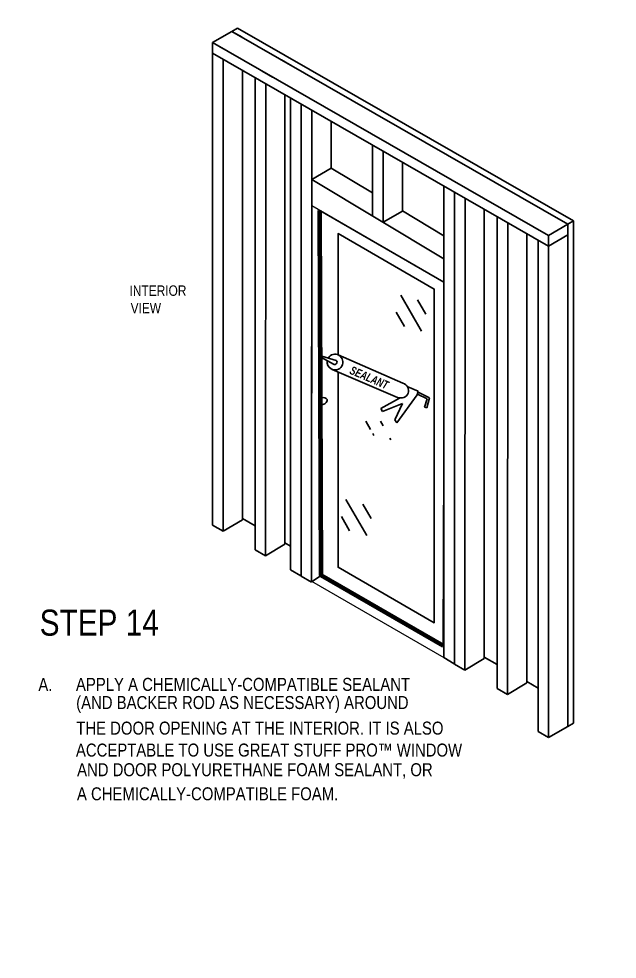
# Model space of a CAD drawing. Header units: inches. Extents: x -26 to 76, y -15 to 22.
# Drawn here: x 39.71 to 46.9, y 2 to 13.3 of the extents above; entities that cross this region are included whole.
import ezdxf

# ---------------------------------------------------------------- set-up
doc = ezdxf.new("R2010")
doc.units = ezdxf.units.IN
doc.header["$MEASUREMENT"] = 0
for name, color, linetype, lineweight in [('.ATI-DETAIL', 7, 'Continuous', 0), ('.ATI-TEXT_2', 7, 'Continuous', 0), ('G-ANNO-TTLB', 7, 'Continuous', 0), ('TYVEK', 7, 'Continuous', 0), ('X-REF - TRACED', 7, 'Continuous', 0)]:
    doc.layers.add(name, color=color, linetype=linetype, lineweight=lineweight)

# ---------------------------------------------------------------- blocks, each defined once
blk = doc.blocks.new('Block_202')
at = {"layer": 'TYVEK', "color": 191, "lineweight": 25, "true_color": 0xbf7fff}
for points in [[(43.548, 9.263), (43.548, 10.722), (44.704, 10.054), (44.704, 6.042), (43.548, 6.709), (43.548, 9.048)], [(43.548, 8.823)]]:
    blk.add_lwpolyline(points, dxfattribs=at)
blk = doc.blocks.new('Block_203')
at = {"layer": 'TYVEK', "char_height": 0.2, "attachment_point": 7, "rotation": 0.1123}
for s, insert in [('\\C18;\\c0;\\FArial Narrow|b0|i0|c1;\\H0.125000;\\W1.000002;INTERIOR', (41.039, 9.97)), ('\\C18;\\c0;\\FArial Narrow|b0|i0|c1;\\H0.125000;\\W1.000002;VIEW', (41.052, 9.762))]:
    blk.add_mtext(s, dxfattribs=dict(at, insert=insert))
blk = doc.blocks.new('Block_204')
at = {"layer": 'TYVEK', "color": 252, "lineweight": 70, "true_color": 0x848484}
blk.add_lwpolyline([(44.81, 5.765), (43.343, 6.608), (43.328, 10.999)], dxfattribs=at)
at = {"layer": 'TYVEK', "color": 191, "lineweight": 70, "true_color": 0xbf7fff}
for points in [[(44.869, 10.157)], [(44.869, 5.691)]]:
    blk.add_lwpolyline(points, dxfattribs=at)
blk = doc.blocks.new('Block_404')
at = {"layer": '.ATI-DETAIL', "color": 18, "lineweight": 25, "true_color": 0x000000}
for p, q in [((44.089, 8.41), (44.058, 8.467)), ((44.183, 8.239), (44.17, 8.262))]:
    blk.add_line(p, q, dxfattribs=at)
blk = doc.blocks.new('Block_405')
at = {"layer": '.ATI-DETAIL', "color": 18, "lineweight": 25, "true_color": 0x000000}
for p, q in [((43.936, 8.366), (43.879, 8.466)), ((43.979, 8.293), (43.964, 8.318))]:
    blk.add_line(p, q, dxfattribs=at)

msp = doc.modelspace()

# ---------------------------------------------------------------- hatches: boundary and pattern name
at = {"layer": 'G-ANNO-TTLB', "true_color": 0xff00ff, "transparency": 33554687}
h = msp.add_hatch(color=6, dxfattribs=at)
edge = h.paths.add_edge_path()
edge.add_spline(control_points=[(71.227, -15.135), (71.227, -15.135), (30.527, -15.135), (30.527, -15.135), (30.527, -15.135), (30.527, 19.001), (30.527, 19.001), (30.527, 19.001), (71.227, 19.001), (71.227, 19.001), (71.227, 19.001), (71.227, -15.135), (71.227, -15.135)], knot_values=[0, 0, 0, 0, 1, 1, 1, 2, 2, 2, 3, 3, 3, 4, 4, 4, 4], degree=3, periodic=0)
edge = h.paths.add_edge_path()
edge.add_spline(control_points=[(30.652, 18.876), (30.652, 18.876), (30.652, -15.01), (30.652, -15.01), (30.652, -15.01), (71.102, -15.01), (71.102, -15.01), (71.102, -15.01), (71.102, 18.876), (71.102, 18.876), (71.102, 18.876), (30.652, 18.876), (30.652, 18.876)], knot_values=[0, 0, 0, 0, 1, 1, 1, 2, 2, 2, 3, 3, 3, 4, 4, 4, 4], degree=3, periodic=0)
edge.add_line((30.652, 18.876), (30.652, 18.876))

# ---------------------------------------------------------------- linework, layer by layer
at = {"layer": '.ATI-DETAIL', "color": 251, "lineweight": 25, "true_color": 0x5b5b5b}
for p, q in [((44.549, 9.547), (44.3, 9.98)), ((44.604, 9.752), (44.504, 9.925)), ((44.345, 9.602), (44.245, 9.775)), ((43.891, 7.091), (43.641, 7.523)), ((43.946, 7.296), (43.846, 7.469)), ((43.686, 7.146), (43.587, 7.319))]:
    msp.add_line(p, q, dxfattribs=at)
at = {"layer": 'G-ANNO-TTLB'}
for points in [[(71.227, -15.135), (71.227, -15.135), (30.527, -15.135), (30.527, -15.135), (30.527, -15.135), (30.527, 19.001), (30.527, 19.001), (30.527, 19.001), (71.227, 19.001), (71.227, 19.001), (71.227, 19.001), (71.227, -15.135), (71.227, -15.135)], [(30.652, 18.876), (30.652, 18.876), (30.652, -15.01), (30.652, -15.01), (30.652, -15.01), (71.102, -15.01), (71.102, -15.01), (71.102, -15.01), (71.102, 18.876), (71.102, 18.876), (71.102, 18.876), (30.652, 18.876), (30.652, 18.876)]]:
    msp.add_open_spline(points, degree=3, knots=[0, 0, 0, 0, 1, 1, 1, 2, 2, 2, 3, 3, 3, 4, 4, 4, 4], dxfattribs=at)
at = {"layer": 'TYVEK', "color": 165, "lineweight": 25, "true_color": 0x4c5f99}
for p, q in [((42.269, 13.153), (42.038, 13.017)), ((42.269, 13.153), (42.394, 13.082)), ((42.038, 13.017), (42.038, 9.393)), ((42.038, 13.017), (42.038, 9.393)), ((42.038, 13.017), (42.161, 12.947)), ((42.163, 12.945), (42.163, 12.945)), ((42.038, 12.888), (42.038, 7.214)), ((42.166, 12.814), (42.163, 7.141)), ((42.866, 12.811), (42.991, 12.739)), ((42.397, 7.28), (42.397, 12.682)), ((42.632, 12.676), (42.757, 12.604)), ((42.635, 12.675), (42.635, 12.674)), ((42.55, 12.594), (42.55, 6.92)), ((42.757, 12.604), (42.757, 12.604)), ((42.678, 12.521), (42.675, 6.847)), ((42.908, 6.986), (42.908, 12.388)), ((42.976, 12.35), (42.976, 6.679)), ((43.103, 12.277), (43.103, 6.602)), ((43.231, 12.203), (43.228, 6.53)), ((43.231, 12.203), (43.231, 9.591)), ((43.59, 12.127), (43.59, 12.127)), ((43.462, 11.837), (43.462, 12.071)), ((43.462, 11.505), (43.462, 11.837)), ((43.962, 11.784), (43.962, 10.934)), ((44.09, 11.711), (44.09, 10.857)), ((44.323, 11.577), (44.323, 10.992)), ((43.232, 11.372), (43.465, 11.507)), ((43.962, 11.21), (43.462, 11.509)), ((44.82, 10.419), (43.231, 11.372)), ((44.82, 11.292), (44.82, 5.622)), ((44.948, 11.219), (44.948, 5.545)), ((45.076, 11.145), (45.073, 5.472)), ((44.09, 10.857), (44.323, 10.992)), ((44.82, 10.696), (44.323, 10.993)), ((45.306, 5.611), (45.306, 11.013)), ((45.46, 10.925), (45.46, 5.251)), ((45.588, 10.852), (45.585, 5.179)), ((46.077, 10.7), (46.31, 10.835)), ((46.312, 4.795), (46.31, 10.835)), ((45.818, 5.318), (45.818, 10.72)), ((45.954, 10.642), (45.954, 4.732)), ((46.077, 10.571), (46.31, 10.706)), ((46.077, 10.7), (46.079, 4.66)), ((42.038, 9.368), (42.038, 9.132)), ((42.038, 9.368), (42.038, 9.132)), ((42.397, 9.226), (42.397, 9.311)), ((42.038, 8.823), (42.038, 7.232)), ((42.038, 8.823), (42.038, 7.232)), ((42.163, 7.141), (42.397, 7.28)), ((42.038, 7.214), (42.163, 7.141)), ((42.55, 6.92), (42.675, 6.847)), ((42.675, 6.847), (42.908, 6.986)), ((42.976, 6.679), (43.101, 6.607)), ((43.103, 6.602), (43.228, 6.53)), ((43.241, 6.54), (43.343, 6.608)), ((44.82, 5.622), (44.945, 5.549)), ((44.948, 5.545), (45.073, 5.472)), ((45.073, 5.472), (45.306, 5.611)), ((45.585, 5.179), (45.818, 5.318)), ((45.46, 5.251), (45.585, 5.179)), ((46.079, 4.66), (46.312, 4.795)), ((45.954, 4.732), (46.079, 4.66))]:
    msp.add_line(p, q, dxfattribs=at)
at = {"layer": 'TYVEK', "color": 33, "lineweight": 25, "true_color": 0xcc9966}
for p, q in [((42.269, 13.153), (42.336, 13.192)), ((42.269, 13.153), (46.31, 10.835)), ((42.036, 13.018), (46.077, 10.7)), ((42.036, 12.889), (46.077, 10.571)), ((46.31, 10.835), (46.377, 10.874)), ((42.397, 7.295), (42.55, 7.207)), ((42.908, 7.002), (42.976, 6.963)), ((45.306, 5.626), (45.46, 5.538)), ((45.818, 5.333), (45.955, 5.255)), ((46.312, 4.795), (46.377, 4.832))]:
    msp.add_line(p, q, dxfattribs=at)
at = {"layer": 'TYVEK', "color": 18, "lineweight": 25, "true_color": 0x000000}
for p, q in [((42.336, 13.192), (46.377, 10.874)), ((46.377, 10.874), (46.377, 4.832))]:
    msp.add_line(p, q, dxfattribs=at)
at = {"layer": 'TYVEK', "color": 191, "lineweight": 25, "true_color": 0xbf7fff}
for p, q in [((43.231, 11.055), (43.228, 6.541)), ((44.82, 5.622), (44.82, 10.138)), ((44.82, 10.012), (44.82, 5.999))]:
    msp.add_line(p, q, dxfattribs=at)
at = {"layer": 'TYVEK', "color": 252, "lineweight": 25, "true_color": 0x848484}
msp.add_line((44.82, 10.138), (44.82, 10.012), dxfattribs=at)
at = {"layer": 'TYVEK', "color": 18, "lineweight": 18, "true_color": 0x000000}
msp.add_lwpolyline([(44.82, 10.138), (43.231, 11.055), (43.228, 6.541), (44.82, 5.622), (44.82, 10.138)], dxfattribs=at)
at = {"layer": 'TYVEK', "color": 252, "lineweight": 25, "true_color": 0x848484}
msp.add_lwpolyline([(44.82, 10.138), (43.328, 10.999), (43.343, 6.607), (44.81, 5.765), (44.82, 8.023)], close=True, dxfattribs=at)
at = {"layer": 'TYVEK', "color": 191, "lineweight": 25, "true_color": 0xbf7fff}
msp.add_lwpolyline([(43.548, 10.722), (44.704, 10.054), (44.704, 6.042), (43.548, 6.709)], dxfattribs=at)
msp.add_open_spline([(43.416, 8.727), (43.401, 8.745), (43.377, 8.752), (43.355, 8.746)], degree=3, dxfattribs=at)
msp.add_open_spline([(43.355, 8.667), (43.369, 8.666), (43.384, 8.671), (43.395, 8.681), (43.408, 8.692), (43.416, 8.709), (43.416, 8.727)], degree=3, knots=[0, 0, 0, 0, 1, 1, 1, 2, 2, 2, 2], dxfattribs=at)
at = {"layer": 'X-REF - TRACED', "color": 1, "lineweight": 25, "true_color": 0xff0000}
for p, q in [((43.346, 9.23), (43.492, 9.152)), ((43.353, 9.248), (43.526, 9.194)), ((44.326, 8.924), (43.548, 9.263)), ((44.261, 8.752), (43.476, 9.088)), ((44.385, 8.879), (44.512, 8.826)), ((44.512, 8.826), (44.499, 8.782)), ((44.063, 8.616), (44.284, 8.744)), ((44.499, 8.782), (44.255, 8.447)), ((44.501, 8.79), (44.509, 8.813)), ((44.617, 8.736), (44.501, 8.79)), ((44.648, 8.748), (44.509, 8.813)), ((44.588, 8.633), (44.617, 8.736)), ((44.614, 8.627), (44.648, 8.748)), ((44.082, 8.582), (44.063, 8.616)), ((44.324, 8.676), (44.082, 8.582)), ((44.228, 8.483), (44.324, 8.676)), ((44.588, 8.633), (44.614, 8.627)), ((44.255, 8.447), (44.228, 8.483))]:
    msp.add_line(p, q, dxfattribs=at)
for points, knots in [([(43.416, 9.192), (43.41, 9.153), (43.428, 9.115), (43.462, 9.095), (43.507, 9.068), (43.565, 9.083), (43.592, 9.128), (43.618, 9.173), (43.603, 9.231), (43.558, 9.258), (43.513, 9.285), (43.455, 9.27), (43.428, 9.225)], [0, 0, 0, 0, 1, 1, 1, 2, 2, 2, 3, 3, 3, 4, 4, 4, 4]), ([(43.492, 9.152), (43.503, 9.144), (43.518, 9.146), (43.528, 9.158), (43.537, 9.169), (43.536, 9.185), (43.526, 9.194)], [0, 0, 0, 0, 1, 1, 1, 2, 2, 2, 2]), ([(44.261, 8.752), (44.315, 8.732), (44.372, 8.754), (44.39, 8.801), (44.408, 8.849), (44.38, 8.903), (44.326, 8.924)], [0, 0, 0, 0, 1, 1, 1, 2, 2, 2, 2])]:
    msp.add_open_spline(points, degree=3, knots=knots, dxfattribs=at)

# ---------------------------------------------------------------- block references
at = {"layer": '.ATI-DETAIL'}
for name in ['Block_405', 'Block_404']:
    msp.add_blockref(name, (0, 0), dxfattribs=at)
at = {"layer": 'TYVEK'}
for name in ['Block_204', 'Block_202', 'Block_203']:
    msp.add_blockref(name, (0, 0), dxfattribs=at)

# ---------------------------------------------------------------- texts
at = {"layer": '.ATI-TEXT_2', "char_height": 0.2, "attachment_point": 7}
for s, insert in [('\\C18;\\c0;\\FArial Narrow|b0|i0|c1;\\H0.312594;\\W1.000000;STEP 14', (39.958, 5.882)), ('\\C18;\\c0;\\FArial Narrow|b0|i0|c1;\\H0.156297;\\W1.000000;A.', (39.942, 5.22)), ('\\C18;\\c0;\\FArial Narrow|b0|i0|c1;\\H0.156297;\\W1.000000;APPLY A CHEMICALLY-COMPATIBLE SEALANT ', (40.394, 5.22)), ('\\C18;\\c0;\\FArial Narrow|b0|i0|c1;\\H0.156297;\\W1.000000;(AND BACKER ROD AS NECESSARY) AROUND ', (40.397, 4.957)), ('\\C18;\\c0;\\FArial Narrow|b0|i0|c1;\\H0.156297;\\W1.000000;THE DOOR OPENING AT THE INTERIOR. IT IS ALSO  ', (40.398, 4.694)), ('\\C18;\\c0;\\FArial Narrow|b0|i0|c1;\\H0.156297;\\W1.000000;ACCEPTABLE TO USE GREAT STUFF PRO™ WINDOW ', (40.394, 4.43)), ('\\C18;\\c0;\\FArial Narrow|b0|i0|c1;\\H0.156297;\\W1.000000;AND DOOR POLYURETHANE FOAM SEALANT, OR ', (40.408, 4.167)), ('\\C18;\\c0;\\FArial Narrow|b0|i0|c1;\\H0.156297;\\W1.000000;A CHEMICALLY-COMPATIBLE FOAM.', (40.406, 3.904))]:
    msp.add_mtext(s, dxfattribs=dict(at, insert=insert))
at = {"layer": 'TYVEK', "insert": (43.677, 9.038), "char_height": 0.2, "attachment_point": 7, "rotation": 336.714}
msp.add_mtext('\\C252;\\c8684676;\\FArial Narrow Bold Italic|b1|i1|c1;\\H0.100814;\\W0.894307;SEALANT', dxfattribs=at)

doc.saveas('drawing.dxf')
